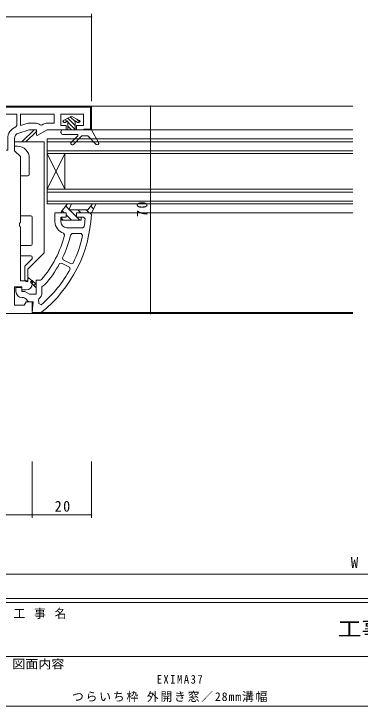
# Model space of a CAD drawing. Units: millimetres on the paper. Extents: x -420 to 373, y -297 to 267.
# Drawn here: x -28.6 to 88.5, y -297 to -63.1 of the extents above; entities that cross this region are included whole.
import ezdxf
from ezdxf.enums import TextEntityAlignment as Align

# ---------------------------------------------------------------- set-up
doc = ezdxf.new("R2010")
doc.units = ezdxf.units.MM
for name, color, linetype, lineweight in [('0-1_YKK_ZWAK', 7, 'Continuous', 9), ('0-3_YKK_12', 2, 'Continuous', 9), ('0-4_YKK_D', 6, 'Continuous', 9), ('0-6_YKK_13', 4, 'Continuous', 9), ('0-7_YKK_11', 7, 'Continuous', 9)]:
    doc.layers.add(name, color=color, linetype=linetype, lineweight=lineweight)
doc.layers.add('0-2_USER1', color=3, linetype='Continuous')
doc.styles.add('ＭＳ ゴシック', font='')
doc.styles.get('ＭＳ ゴシック').set_extended_font_data('MS Gothic')

msp = doc.modelspace()

# ---------------------------------------------------------------- linework, layer by layer
at = {"layer": '0-1_YKK_ZWAK'}
for p, q in [((352.3, -260.6), (-417.7, -260.6)), ((314.5, -262), (-417.7, -262)), ((-31.3, -280.199), (97.5, -280.199)), ((-417.7, -297), (314.5, -297))]:
    msp.add_line(p, q, dxfattribs=at)
at = {"layer": '0-3_YKK_12'}
for p, q in [((86.028, -94.378), (-95.321, -94.378)), ((86.028, -102.378), (-2.844, -102.378)), ((86.028, -105.378), (-17.344, -105.378)), ((-17.344, -105.378), (-17.344, -127.378)), ((86.028, -106.378), (-17.344, -106.378)), ((86.028, -109.378), (-17.344, -109.378)), ((86.028, -110.378), (-17.344, -110.378)), ((-17.344, -122.378), (-11.344, -110.378)), ((-17.344, -110.378), (-11.344, -122.378)), ((-11.344, -122.378), (-11.344, -110.378)), ((86.028, -122.378), (-17.344, -122.378)), ((86.028, -123.378), (-17.344, -123.378)), ((86.028, -126.378), (-17.344, -126.378)), ((86.028, -127.378), (-17.344, -127.378)), ((86.028, -130.378), (-2.846, -130.378)), ((86.028, -164.378), (-62.844, -164.378)), ((86.028, -164.078), (-19.521, -164.078))]:
    msp.add_line(p, q, dxfattribs=at)
at = {"layer": '0-4_YKK_D'}
for p, q in [((-92.344, -64.149), (-2.344, -64.149)), ((-2.344, -92.594), (-2.344, -63.149)), ((17.656, -94.378), (17.656, -164.378)), ((-22.344, -214.376), (-22.344, -233.378)), ((-22.344, -214.376), (-22.344, -233.378)), ((-2.347, -214.324), (-2.347, -233.378)), ((-53.344, -232.378), (-22.344, -232.378)), ((-2.347, -232.378), (-22.344, -232.378)), ((-55.344, -252.378), (230.656, -252.378))]:
    msp.add_line(p, q, dxfattribs=at)
for centre, start, end in [((-2.344, -64.149), 0, 180), ((-2.344, -64.149), 180, 0), ((17.656, -94.378), 90, 270), ((17.656, -94.378), 270, 90), ((17.656, -164.378), 90, 270), ((17.656, -164.378), 270, 90), ((-22.344, -232.378), 0, 180), ((-22.344, -232.378), 0, 180), ((-22.344, -232.378), 180, 0), ((-22.344, -232.378), 180, 0), ((-2.347, -232.378), 0, 180), ((-2.347, -232.378), 180, 0)]:
    msp.add_arc(centre, 0.106, start, end, dxfattribs=at)
at = {"layer": '0-6_YKK_13'}
for p, q in [((-9.094, -97.678), (-11.519, -99.078)), ((-9.469, -97.895), (-7.844, -99.519)), ((-9.094, -97.678), (-6.67, -99.078)), ((-12.031, -99.374), (-11.527, -99.878)), ((-11.644, -99.078), (-11.519, -99.078)), ((-11.644, -99.878), (-11.412, -99.878)), ((-10.344, -99.324), (-11.212, -99.825)), ((-11.177, -98.881), (-10.591, -99.466)), ((-10.344, -99.324), (-10.344, -102.378)), ((-10.344, -99.714), (-7.844, -102.214)), ((-10.323, -98.388), (-7.844, -100.867)), ((-7.844, -99.324), (-6.977, -99.825)), ((-7.844, -99.324), (-7.844, -102.378)), ((-7.306, -98.711), (-6.259, -99.758)), ((-6.777, -99.878), (-6.544, -99.878)), ((-6.67, -99.078), (-6.544, -99.078)), ((-25.822, -106.379), (-21.644, -102.379)), ((-20.844, -102.879), (-24.507, -106.379)), ((-21.644, -102.379), (-20.844, -102.379)), ((-20.844, -102.379), (-20.844, -102.879)), ((-12.444, -102.378), (-12.444, -102.778)), ((-12.444, -102.378), (-2.344, -102.378)), ((-10.344, -101.061), (-9.027, -102.378)), ((0.09, -106.63), (-2.344, -102.378)), ((-12.444, -103.378), (-12.444, -103.578)), ((-12.144, -103.878), (-7.183, -103.878)), ((-9.105, -106.525), (-6.971, -104.39)), ((-5.544, -104.378), (-8.398, -107.232)), ((-5.544, -104.378), (-3.544, -104.378)), ((-3.544, -104.378), (-0.698, -107.231)), ((-28.344, -106.379), (-28.344, -107.879)), ((-18.344, -106.379), (-28.344, -106.379)), ((-18.344, -143.879), (-18.344, -106.379)), ((-28.344, -107.879), (-27.344, -107.879)), ((-23.344, -111.879), (-23.344, -117.379)), ((-22.344, -131.879), (-22.344, -140.879)), ((-23.844, -149.379), (-18.344, -143.879)), ((-22.491, -146.046), (-24.844, -148.399)), ((-22.344, -145.379), (-22.344, -145.692))]:
    msp.add_line(p, q, dxfattribs=at)
for points in [[(-23.844, -117.879), (-26.344, -117.879), (-26.344, -131.379), (-22.844, -131.379)], [(-22.844, -141.379), (-26.344, -141.379), (-26.344, -144.879), (-22.844, -144.879)], [(-24.844, -148.399), (-24.844, -153.079), (-24.344, -153.579), (-23.844, -153.579), (-23.844, -149.379)]]:
    msp.add_lwpolyline(points, dxfattribs=at)
for centre, radius, start, end in [((-11.644, -99.478), 0.4, 90, 270), ((-11.412, -99.478), 0.4, 270, 300), ((-6.777, -99.478), 0.4, 239.99998, 270), ((-6.544, -99.478), 0.4, 270, 90), ((-12.444, -103.078), 0.3, 90, 270), ((-12.144, -103.578), 0.3, 180, 270), ((-7.183, -104.178), 0.3, 315.00002, 90), ((-8.751, -106.878), 0.5, 134.99983, 315), ((-0.344, -106.878), 0.5, 224.92854, 29.79002), ((-27.344, -111.879), 4, 0, 90), ((-23.844, -117.379), 0.5, 270, 0), ((-22.844, -131.879), 0.5, 0, 90), ((-22.844, -140.879), 0.5, 270, 0), ((-22.844, -145.379), 0.5, 0, 90), ((-22.844, -145.692), 0.5, 315, 0)]:
    msp.add_arc(centre, radius, start, end, dxfattribs=at)
at = {"layer": '0-7_YKK_11'}
for p, q in [((-27.291, -94.378), (-26.991, -94.678)), ((-24.462, -94.378), (-24.162, -94.678)), ((-21.634, -94.378), (-21.334, -94.678)), ((-18.805, -94.378), (-18.505, -94.678)), ((-15.977, -94.378), (-15.677, -94.678)), ((-13.148, -94.378), (-12.848, -94.678)), ((-10.32, -94.378), (-10.02, -94.678)), ((-7.492, -94.378), (-7.192, -94.678)), ((-4.663, -94.378), (-4.363, -94.678)), ((-27.544, -97.078), (-68.044, -97.078)), ((-26.344, -97.078), (-14.944, -97.078)), ((-2.644, -96.397), (-2.344, -96.697)), ((-2.644, -99.226), (-2.344, -99.526)), ((-2.691, -102.007), (-2.479, -102.22)), ((-11.002, -128.081), (-9.893, -129.19)), ((-2.536, -128.061), (-1.586, -129.011)), ((-12.225, -129.686), (-11.533, -130.378)), ((-9.704, -129.378), (-7.333, -131.749)), ((-6.876, -129.378), (-5.876, -130.378)), ((-4.047, -129.378), (-3.047, -130.378)), ((-12.346, -132.393), (-11.861, -132.878)), ((-10.846, -131.065), (-9.033, -132.878)), ((-7.217, -131.865), (-6.204, -132.878)), ((-5.233, -135.378), (-10.646, -135.378)), ((-5.233, -135.378), (-10.646, -135.378)), ((-4.739, -134.95), (-5.233, -135.378)), ((-11.758, -137.221), (-11.412, -137.823)), ((-9.339, -137.764), (-8.853, -137.378)), ((-8.853, -137.378), (-5.777, -137.378)), ((-9.742, -148.684), (-12.416, -147.321)), ((-9.53, -149.368), (-9.742, -148.684)), ((-22.511, -154.18), (-21.945, -153.614)), ((-21.804, -154.887), (-21.238, -154.321)), ((-21.096, -155.594), (-21.046, -155.544)), ((-20.096, -159.415), (-20.274, -159.998)), ((-20.119, -161.033), (-19.294, -161.443))]:
    msp.add_line(p, q, dxfattribs=at)
for points in [[(-2.344, -94.378), (-92.344, -94.378), (-92.344, -108.378)], [(-26.919, -103.451), (-23.344, -102.378), (-20.844, -102.378), (-20.844, -104.137), (-20.618, -104.268), (-17.344, -102.378), (-10.844, -102.378), (-10.844, -100.878), (-12.644, -100.878), (-12.644, -97.078), (-5.044, -97.078), (-5.044, -100.878), (-7.344, -100.878), (-7.344, -102.378), (-2.344, -102.378), (-2.344, -94.378), (-92.344, -94.378), (-92.344, -108.378)], [(-92.344, -94.378), (-92.344, -108.378), (-89.844, -108.378), (-89.844, -108.078), (-92.044, -108.078), (-92.044, -94.678), (-2.644, -94.678), (-2.644, -102.078), (-4.844, -102.078), (-4.844, -102.378), (-2.344, -102.378), (-2.344, -94.378)], [(-27.544, -97.078), (-68.044, -97.078), (-68.044, -109.178), (-30.644, -109.178), (-30.644, -105.366)], [(-27.867, -101.345), (-27.544, -100.878), (-27.544, -97.078)], [(-26.344, -97.078), (-14.944, -97.078), (-14.944, -100.078), (-17.21, -100.078)], [(-21.344, -100.078), (-23.682, -100.078), (-26.344, -100.877), (-26.344, -97.078)], [(-18.61, -100.454), (-19.06, -100.713), (-19.618, -100.674)], [(-22.344, -154.378), (-22.344, -153.378), (-23.599, -152.357), (-23.844, -152.473), (-23.844, -153.378), (-26.344, -153.378), (-26.344, -135.244), (-26.594, -134.811), (-26.594, -133.945), (-26.344, -133.512), (-26.344, -111.378), (-28.344, -109.378), (-28.344, -105.366)], [(-12.646, -133.378), (-12.646, -131.878), (-10.846, -131.878), (-10.846, -130.378), (-14.646, -130.378), (-14.646, -133.378)], [(-2.347, -130.902), (-2.846, -130.378), (-7.346, -130.378), (-7.346, -131.878), (-4.948, -131.878), (-4.45, -132.42)], [(-8.853, -137.378), (-5.777, -137.378), (-5.288, -137.985)], [(-9.742, -148.684), (-12.416, -147.321), (-13.082, -147.527)], [(-8.517, -147.386), (-9.195, -147.616), (-11.868, -146.253), (-12.093, -145.593)], [(-19.216, -152.904), (-19.596, -153.078), (-21.046, -153.078), (-21.046, -157.878), (-23.287, -157.878), (-24.846, -156.978), (-25.846, -156.978), (-25.846, -155.578), (-27.846, -155.578), (-27.846, -156.978)], [(-53.344, -164.378), (-22.344, -164.378), (-22.344, -160.378), (-24.344, -160.378), (-25.037, -161.578), (-28.344, -161.578), (-28.344, -155.378), (-25.844, -155.378), (-25.844, -156.378), (-24.344, -156.378)], [(-18.146, -154.719), (-18.533, -154.886), (-19.046, -155.386), (-19.046, -157.378)], [(-25.846, -158.978), (-25.403, -158.978), (-25.282, -158.993)], [(-23.955, -160.089), (-23.501, -160.378), (-22.068, -160.378), (-22.392, -164.078), (-19.521, -164.078), (-19.209, -163.969)]]:
    msp.add_lwpolyline(points, dxfattribs=at)
for points in [[(-9.981, -129.378), (-3.565, -129.378), (-2.003, -127.378), (-0.678, -127.378), (-2.346, -130.378), (-7.346, -130.378), (-7.346, -131.878), (-5.846, -131.878), (-5.846, -132.878), (-12.346, -132.878), (-12.346, -131.878), (-10.846, -131.878), (-10.846, -130.378), (-12.328, -130.378), (-12.5, -130.048), (-10.467, -127.378), (-9.05, -127.378)], [(-21.046, -155.644), (-22.929, -153.761), (-22.363, -153.196), (-21.046, -154.513)]]:
    msp.add_lwpolyline(points, close=True, dxfattribs=at)
for centre, radius, start, end in [((-21.344, -102.878), 2.8, 51.94031, 90), ((-17.21, -102.878), 2.8, 89.99998, 120), ((-26.344, -105.366), 4.3, 110.74236, 180.00002), ((-26.344, -105.366), 2, 106.69922, 180), ((-47.298, -128.812), 45, 308.62424, 357.33907), ((-47.298, -128.812), 43, 351.7943, 355.187), ((-10.646, -133.378), 4, 179.99998, 253.86119), ((-10.646, -133.378), 2, 180, 269.99998), ((-47.298, -128.812), 37, 319.37383, 345.90544), ((-47.298, -128.812), 39, 334.5159, 346.73137), ((-47.298, -128.812), 43, 334.40886, 347.68326), ((-47.298, -128.812), 43, 310.63693, 331.44263), ((-47.298, -128.812), 39, 318.37411, 331.32433), ((-24.344, -154.378), 2, 270, 359.99998), ((-25.846, -156.978), 2, 180, 269.99998), ((-25.768, -160.933), 2, 24.96335, 75.9453), ((-21.546, -157.378), 2.5, 305.45689, 0.00002), ((-22.614, -160.878), 2.5, 356.45901, 20.6167)]:
    msp.add_arc(centre, radius, start, end, dxfattribs=at)

# ---------------------------------------------------------------- texts
at = {"layer": '0-1_YKK_ZWAK', "color": 2, "style": 'ＭＳ ゴシック', "width": 1.15}
msp.add_text('工事', height=5.132, dxfattribs=at).set_placement((80.931, -274.956), align=Align.BOTTOM_LEFT)
at = {"layer": '0-1_YKK_ZWAK', "style": 'ＭＳ ゴシック', "width": 1.1}
msp.add_text('図面内容', height=2.933, dxfattribs=at).set_placement((-29.083, -285.148), align=Align.BOTTOM_LEFT)
at = {"layer": '0-1_YKK_ZWAK', "insert": (-28.688, -267.533), "char_height": 2.933, "attachment_point": 7, "style": 'ＭＳ ゴシック'}
msp.add_mtext('\\T1.16;工\\~事\\~名', dxfattribs=at)
at = {"layer": '0-2_USER1', "color": 7, "char_height": 2.933, "attachment_point": 7, "style": 'ＭＳ ゴシック'}
for s, insert in [('\\T1.28;\\W0.9;EXIMA37\\~', (19.717, -289.449)), ('\\T1.15;つらいち枠\\~外開き窓／28mm溝幅\\~', (-8.883, -295.625))]:
    msp.add_mtext(s, dxfattribs=dict(at, insert=insert))
at = {"layer": '0-4_YKK_D', "color": 3, "style": 'ＭＳ ゴシック'}
msp.add_text('W', height=3.666, dxfattribs=at).set_placement((85.387, -251.378), align=Align.BOTTOM_LEFT)
at = {"layer": '0-4_YKK_D', "color": 3, "insert": (16.656, -131.778), "char_height": 3.666, "attachment_point": 7, "rotation": 90, "style": 'ＭＳ ゴシック'}
msp.add_mtext('\\T1.21;\\W0.95;70', dxfattribs=at)
at = {"layer": '0-4_YKK_D', "color": 3, "insert": (-14.746, -231.378), "char_height": 3.666, "attachment_point": 7, "style": 'ＭＳ ゴシック'}
msp.add_mtext('\\T1.21;\\W0.95;20', dxfattribs=at)

doc.saveas('drawing.dxf')
